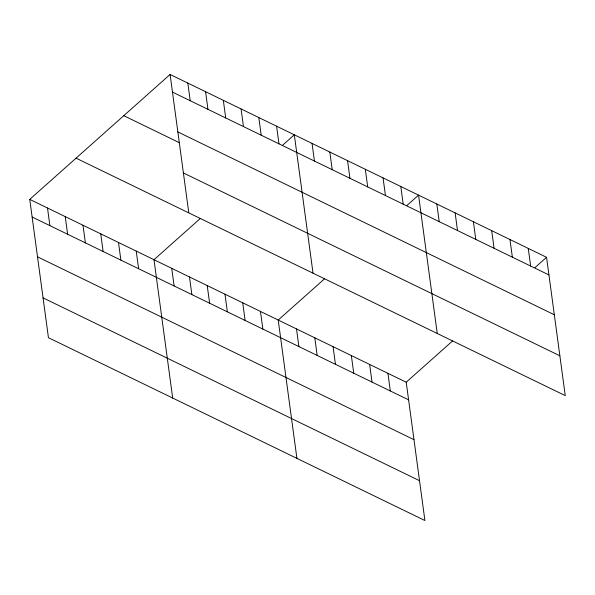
<?xml version="1.0" encoding="UTF-8"?>
<svg xmlns="http://www.w3.org/2000/svg" width="595" height="595" viewBox="0 0 595 595"><rect width="100%" height="100%" fill="white"/><g stroke="black" fill="none" stroke-linecap="round" stroke-linejoin="round"><path stroke-width="0.89" d="M452.527 340.987L406.214 382.213L424.912 520.528L48.448 337.707L29.75 199.385L170.088 74.472L546.552 257.293L565.25 395.615L76.063 158.166M200.292 218.499L153.986 259.717L172.684 398.04M282.744 145.106L294.317 134.805L313.022 273.12M324.528 278.824L278.215 320.05L296.92 458.366M406.973 205.439L418.553 195.138L437.251 333.453M534.972 267.601L546.552 257.293M172.468 92.106L548.932 274.927M177.853 131.934L554.317 314.755M123.775 115.69L179.437 142.726M183.401 172.966L559.865 355.788M29.75 199.385L406.214 382.213M32.137 217.019L408.594 399.847M37.522 256.847L413.979 439.668M43.063 297.879L419.527 480.701M528.263 248.412L530.651 266.054M509.974 239.532L512.362 257.174M491.693 230.652L494.081 248.293M473.404 221.779L475.792 239.413M455.123 212.898L457.503 230.533M436.834 204.018L439.222 221.652M400.807 186.518L403.187 204.152M383.054 177.898L385.441 195.532M365.308 169.278L367.695 186.912M387.925 373.333L390.313 390.967M347.562 160.657L349.942 178.292M369.644 364.452L372.024 382.087M329.816 152.037L332.196 169.679M351.355 355.572L353.742 373.206M312.063 143.425L314.45 161.059M333.074 346.692L335.454 364.326M314.785 337.811L317.172 355.446M276.571 126.185L278.958 143.819M296.503 328.931L298.883 346.565M258.825 117.565L261.205 135.199M241.079 108.944L243.459 126.579M260.469 311.43L262.849 329.065M223.326 100.324L225.713 117.959M242.723 302.81L245.103 320.445M205.58 91.704L207.967 109.346M224.97 294.19L227.357 311.832M187.834 83.092L190.214 100.726M207.224 285.578L209.611 303.212M170.088 74.472L188.786 212.787M189.478 276.958L191.865 294.592M171.732 268.338L174.112 285.972M136.233 251.097L138.62 268.732M118.487 242.477L120.874 260.112M100.741 233.857L103.121 251.499M82.995 225.245L85.375 242.879M65.242 216.625L67.629 234.259M47.496 208.005L49.883 225.639"/></g></svg>
